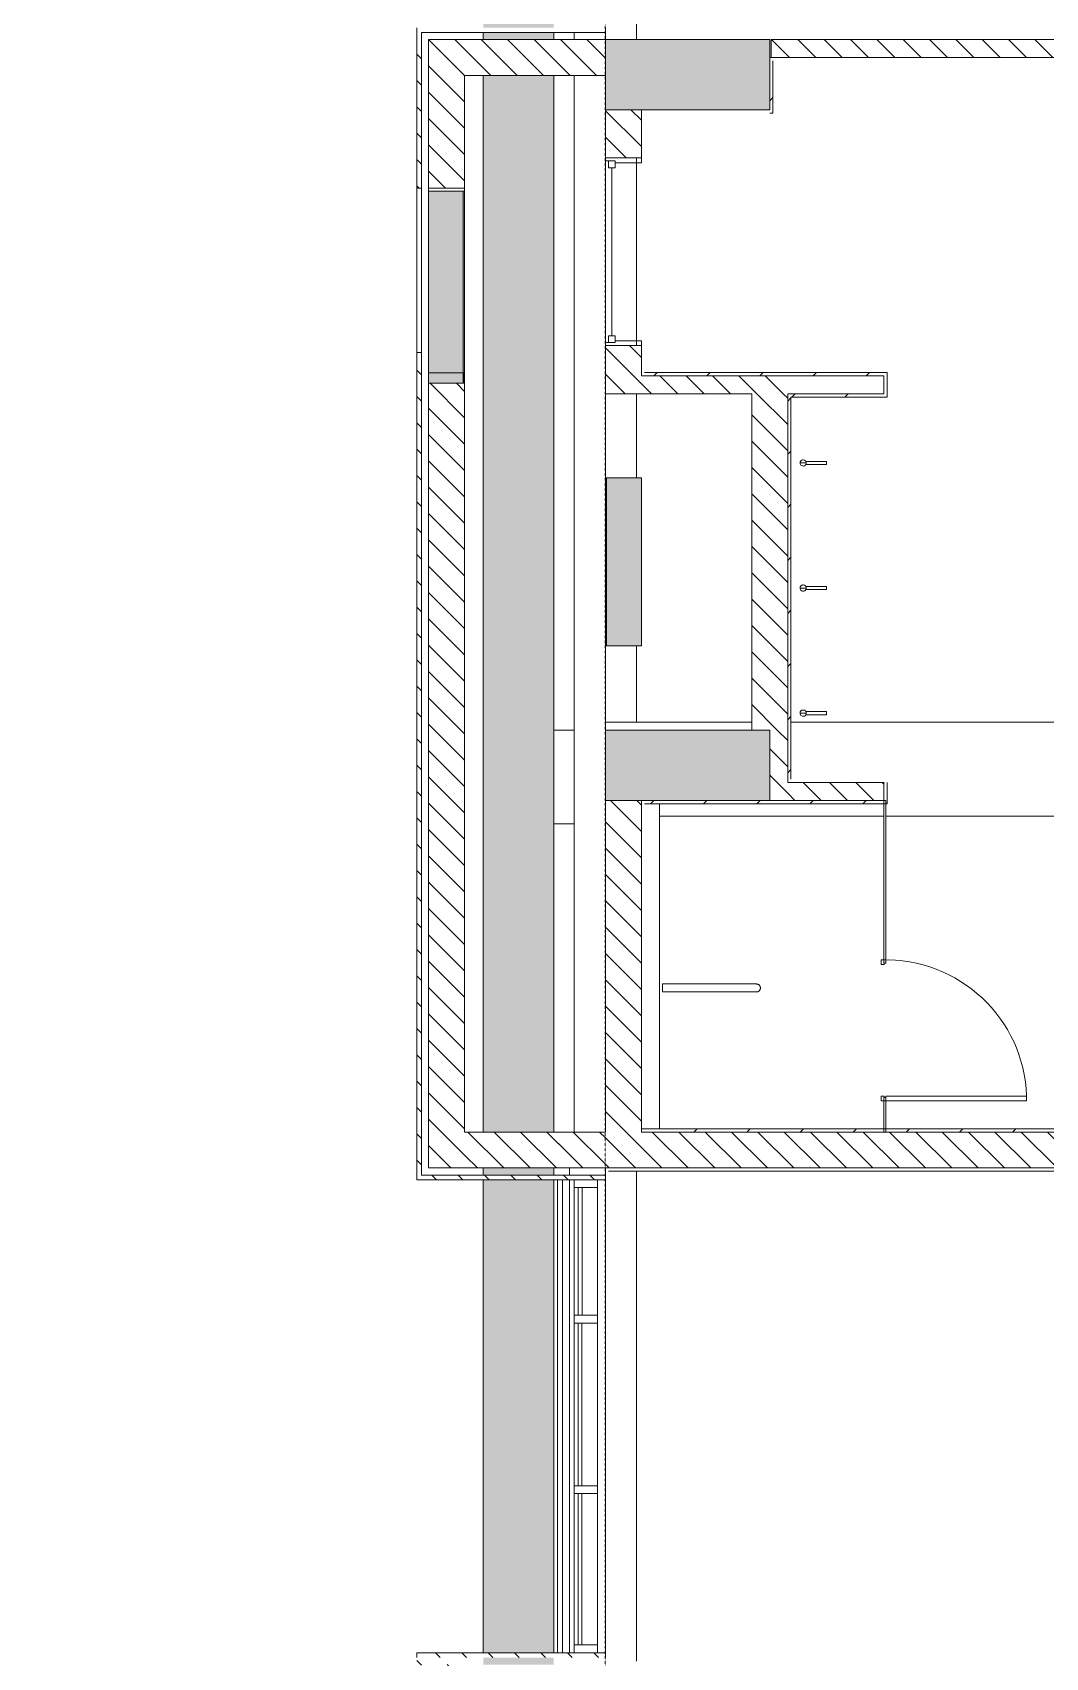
# Model space of a CAD drawing. Header units: millimetres. Extents: x -106145 to 154907, y -84585 to 152038.
# Drawn here: x 85728 to 92201, y 45865 to 56255 of the extents above; entities that cross this region are included whole.
import ezdxf

# ---------------------------------------------------------------- set-up
doc = ezdxf.new("R2010")
doc.units = ezdxf.units.MM
doc.linetypes.add('Cut Out Line _2_', pattern=[2, 1, -1])
for name, color, linetype, lineweight in [('A-DETL', 90, 'Continuous', 5), ('A-DOOR', 31, 'Continuous', 5), ('A-DOOR-FRAM', 31, 'Continuous', 9), ('A-FLOR', 192, 'Continuous', 5), ('A-FLOR-PATT', 8, 'Continuous', 5), ('A-GLAZ', 151, 'Continuous', 5), ('A-GLAZ-CURT', 52, 'Continuous', 5), ('A-GLAZ-CWMG', 51, 'Continuous', 5), ('A-WALL', 113, 'Continuous', 5), ('A-WALL-PATT', 111, 'Continuous', 5), ('P-SANR-FIXT', 6, 'Continuous', 5), ('S-COLS', 52, 'Continuous', 5)]:
    doc.layers.add(name, color=color, linetype=linetype, lineweight=lineweight)
pattern_1 = [(315, (0, 0), (84.19025, 84.19025), [])]
pattern_2 = [(315, (0, 0), (84.18955, 84.18955), [])]
pattern_3 = [(45, (0, 0), (-169.70563, 169.70563), [])]

# ---------------------------------------------------------------- blocks, each defined once
blk = doc.blocks.new('Structural Columns 4 - Structural Columns 4-3006467-Site Plan')
at = {"layer": 'S-COLS', "color": 41}
for p, q in [((89389, 51845), (89389, 51795)), ((90324, 51845), (89389, 51845)), ((94029, 51845), (90575, 51845)), ((89734, 51245), (91169, 51245)), ((91181, 51245), (94029, 51245))]:
    blk.add_line(p, q, dxfattribs=at)
blk = doc.blocks.new('System Panel - Glazed-14614237-Site Plan')
at = {"layer": 'A-GLAZ-CURT', "color": 133, "lineweight": 9}
for p, q in [((-484, 49.5), (484, 49.5)), ((-484, 24.5), (-484, 49.5)), ((484, 24.5), (-484, 24.5)), ((484, 24.5), (484, 49.5))]:
    blk.add_line(p, q, dxfattribs=at)
blk = doc.blocks.new('Rectangular Mullion - 50 x 150mm-14614232-Site Plan')
at = {"layer": 'A-GLAZ-CWMG', "color": 253}
for p, q in [((89189, 46913), (89189, 45945)), ((89339, 46913), (89339, 45945))]:
    blk.add_line(p, q, dxfattribs=at)
blk = doc.blocks.new('Rectangular Mullion - 50 x 150mm-9351071-Site Plan')
at = {"layer": 'A-GLAZ-CWMG', "color": 53, "lineweight": 18}
for p, q in [((0, 75), (-50, 75)), ((-50, 75), (-50, -75)), ((0, 75), (0, -75)), ((-50, -75), (0, -75))]:
    blk.add_line(p, q, dxfattribs=at)
blk = doc.blocks.new('System Panel - Glazed-14613859-Site Plan')
at = {"layer": 'A-GLAZ-CURT', "color": 133, "lineweight": 9}
for p, q in [((-520, 49.5), (520, 49.5)), ((-520, 24.5), (-520, 49.5)), ((520, 24.5), (-520, 24.5)), ((520, 24.5), (520, 49.5))]:
    blk.add_line(p, q, dxfattribs=at)
blk = doc.blocks.new('Rectangular Mullion - 50 x 150mm-13514015-Site Plan')
at = {"layer": 'A-GLAZ-CWMG', "color": 253}
for p, q in [((89189, 28550), (89189, 27510)), ((89339, 28550), (89339, 27510))]:
    blk.add_line(p, q, dxfattribs=at)
blk = doc.blocks.new('Rectangular Mullion - 50 x 150mm-9351075-Site Plan')
at = {"layer": 'A-GLAZ-CWMG', "color": 53, "lineweight": 18}
for p, q in [((0, 75), (-50, 75)), ((-50, 75), (-50, -75)), ((0, 75), (0, -75)), ((-50, -75), (0, -75))]:
    blk.add_line(p, q, dxfattribs=at)
blk = doc.blocks.new('Rectangular Mullion - 50 x 150mm-9351069-Site Plan')
at = {"layer": 'A-GLAZ-CWMG', "color": 53, "lineweight": 18}
for p, q in [((25, 75), (-25, 75)), ((-25, 75), (-25, -75)), ((25, 75), (25, -75)), ((-25, -75), (25, -75))]:
    blk.add_line(p, q, dxfattribs=at)
blk = doc.blocks.new('Instance-Window-Fixed - 1200X1050-12946855-Site Plan')
at = {"layer": 'A-GLAZ', "color": 121, "lineweight": 9}
for p, q in [((-638.1, 115), (-619.05, 115)), ((-619.05, 51.5), (-619.05, 115)), ((542.85, 51.5), (542.85, 115)), ((561.9, 115), (542.85, 115)), ((-619.05, 95.95), (-619.05, 51.5)), ((-619.05, 95.95), (-574.6, 95.95)), ((-619.05, 51.5), (-574.6, 51.5)), ((-619.05, 51.5), (-606.35, 51.5)), ((-606.35, -115), (-606.35, 51.5)), ((-574.6, 95.95), (-574.6, 51.5)), ((-574.6, 73.725), (498.4, 73.725)), ((498.4, 95.95), (498.4, 51.5)), ((542.85, 95.95), (498.4, 95.95)), ((542.85, 51.5), (498.4, 51.5)), ((530.15, 51.5), (542.85, 51.5)), ((530.15, 51.5), (530.15, -115)), ((542.85, 95.95), (542.85, 51.5)), ((-606.35, -115), (-638.1, -115)), ((530.15, -115), (561.9, -115))]:
    blk.add_line(p, q, dxfattribs=at)
blk = doc.blocks.new('TAPWARE_boiling-chilled_water_unit - HYTP-029-8403735-Site Plan')
at = {"layer": 'P-SANR-FIXT', "color": 41}
for p, q in [((-10, -350), (10, -350)), ((0, -480), (0, -520)), ((0, -520), (0, -480))]:
    blk.add_line(p, q, dxfattribs=at)
for start, end in [(90, 270), (180, 195.3487), (225, 240.3487), (270, 90), (0, 45)]:
    blk.add_arc((0, -500), 20, start, end, dxfattribs=at)
for points in [[(-10, -350), (-10, -362), (-10, -385), (-10, -419), (-10, -453), (-10, -473), (-10, -483)], [(10, -483), (10, -473), (10, -453), (10, -419), (10, -385), (10, -362), (10, -350)], [(-10, -483), (-9, -482), (-8, -481), (-6, -481)], [(2, -480), (4, -480), (6, -481), (9, -482), (10, -483)]]:
    blk.add_open_spline(points, degree=3, dxfattribs=at)
blk = doc.blocks.new('WC_rear_grab_bar - 600-12419928-Site Plan')
at = {"layer": 'P-SANR-FIXT', "color": 41}
for p, q in [((-38, 560), (-38, 11)), ((13, 11), (13, 560)), ((-12, 11), (-38, 11)), ((13, 11), (-12, 11))]:
    blk.add_line(p, q, dxfattribs=at)
at = {"layer": 'P-SANR-FIXT', "color": 41, "flags": 128}
for points in [[(-38, 610), (-37, 612), (-37, 613), (-37, 614), (-37, 615), (-37, 616), (-37, 617), (-37, 618), (-36, 618), (-36, 619), (-36, 620), (-35, 621), (-35, 622), (-34, 623), (-34, 624), (-33, 625), (-32, 626), (-32, 626), (-31, 627), (-31, 628), (-30, 629), (-29, 629), (-28, 630), (-28, 631), (-27, 631), (-26, 632), (-25, 632), (-24, 633), (-23, 633), (-22, 634), (-21, 634), (-20, 635), (-19, 635), (-18, 635), (-17, 635), (-16, 636), (-15, 636), (-14, 636), (-13, 636), (-12, 636), (-12, 636)], [(-12, 636), (-11, 636), (-10, 636), (-9, 636), (-8, 636), (-7, 635), (-6, 635), (-5, 635), (-4, 635), (-3, 634), (-2, 634), (-1, 633), (0, 633), (1, 633), (1, 632), (2, 631), (3, 631), (4, 630), (5, 630), (5, 629), (6, 628), (7, 627), (7, 627), (8, 626), (9, 625), (9, 624), (10, 623), (10, 622), (11, 622), (11, 621), (12, 620), (12, 619), (12, 618), (12, 617), (13, 616), (13, 615), (13, 614), (13, 613), (13, 612), (13, 611), (13, 610)], [(-38, 610), (-38, 610), (-38, 610), (-38, 610), (-38, 610), (-38, 609), (-38, 609), (-38, 609), (-38, 608), (-38, 607), (-38, 606), (-38, 606), (-38, 605), (-38, 604), (-38, 603), (-38, 602), (-38, 600), (-38, 599), (-38, 598), (-38, 597), (-38, 595), (-38, 594), (-38, 592), (-38, 590), (-38, 589), (-38, 587), (-38, 585), (-38, 584), (-38, 582), (-38, 580), (-38, 578), (-38, 576), (-38, 574), (-38, 572), (-38, 570), (-38, 568), (-38, 566), (-38, 564), (-38, 562), (-38, 560), (-38, 560)], [(-38, 560), (-38, 562), (-38, 564), (-38, 566), (-38, 568), (-38, 570), (-38, 572), (-38, 574), (-38, 576), (-38, 578), (-38, 579), (-38, 581), (-38, 583), (-38, 585), (-38, 587), (-38, 588), (-38, 590), (-38, 592), (-38, 593), (-38, 595), (-38, 596), (-38, 598), (-38, 599), (-38, 600), (-38, 601), (-38, 602), (-38, 604), (-38, 605), (-38, 605), (-38, 606), (-38, 607), (-38, 608), (-38, 608), (-38, 609), (-38, 609), (-38, 610), (-38, 610), (-38, 610), (-38, 610), (-38, 610)], [(13, 610), (13, 610), (13, 610), (13, 610), (13, 610), (13, 609), (13, 609), (13, 609), (13, 608), (13, 607), (13, 606), (13, 606), (13, 605), (13, 604), (13, 603), (13, 602), (13, 600), (13, 599), (13, 598), (13, 597), (13, 595), (13, 594), (13, 592), (13, 590), (13, 589), (13, 587), (13, 585), (13, 584), (13, 582), (13, 580), (13, 578), (13, 576), (13, 574), (13, 572), (13, 570), (13, 568), (13, 566), (13, 564), (13, 562), (13, 560), (13, 560)], [(13, 560), (13, 562), (13, 564), (13, 566), (13, 568), (13, 570), (13, 572), (13, 574), (13, 576), (13, 578), (13, 579), (13, 581), (13, 583), (13, 585), (13, 587), (13, 588), (13, 590), (13, 592), (13, 593), (13, 595), (13, 596), (13, 598), (13, 599), (13, 600), (13, 601), (13, 602), (13, 604), (13, 605), (13, 605), (13, 606), (13, 607), (13, 608), (13, 608), (13, 609), (13, 609), (13, 610), (13, 610), (13, 610), (13, 610), (13, 610)]]:
    blk.add_lwpolyline(points, dxfattribs=at)
blk = doc.blocks.new('DC_SglFl-W-Int - 0_9 toilet door-9508419-Site Plan')
at = {"layer": 'A-DOOR', "color": 121, "lineweight": 9}
for p, q in [((420, 6), (420, 906)), ((420, 906), (450, 906)), ((450, 906), (450, 6)), ((450, 6), (420, 6))]:
    blk.add_line(p, q, dxfattribs=at)
at = {"layer": 'A-DOOR', "color": 41}
blk.add_arc((450, 6), 900, 91.9092, 181.9092, dxfattribs=at)
at = {"layer": 'A-DOOR-FRAM', "color": 121}
for p, q in [((-450, -24), (-450, 6)), ((-430, 6), (-450, 6)), ((-430, -4), (-430, 6)), ((450, 6), (430, 6)), ((430, 6), (430, -4)), ((450, -24), (450, 6)), ((-450, -24), (-420, -24)), ((-420, -4), (-430, -4)), ((-420, -24), (-420, -4)), ((420, -4), (420, -24)), ((430, -4), (420, -4)), ((420, -24), (450, -24))]:
    blk.add_line(p, q, dxfattribs=at)
blk = doc.blocks.new('Casework 363 - Casework 11-12944527-Site Plan')
at = {"layer": 'A-GLAZ'}
for points in [[(88259, 54079), (88481, 54079), (88481, 55240), (88259, 55240), (88259, 54311)], [(88489, 54079), (88489, 55240), (88481, 55240), (88481, 54079)], [(88481, 54012), (88481, 54079), (88259, 54079), (88259, 54012)], [(88489, 54012), (88489, 54079), (88481, 54079), (88481, 54012)]]:
    blk.add_hatch(color=256, dxfattribs=at).paths.add_polyline_path(points, flags=0)
at = {"layer": 'A-GLAZ', "color": 253}
for p, q in [((88259, 55240), (88481, 55240)), ((88259, 55240), (88259, 54079)), ((88481, 55240), (88489, 55240)), ((88481, 54079), (88481, 55240)), ((88489, 54079), (88489, 55240)), ((88259, 54079), (88259, 54012)), ((88481, 54079), (88259, 54079)), ((88481, 54012), (88481, 54079)), ((88489, 54079), (88481, 54079)), ((88489, 54012), (88489, 54079)), ((88481, 54012), (88259, 54012)), ((88489, 54012), (88481, 54012))]:
    blk.add_line(p, q, dxfattribs=at)
blk = doc.blocks.new('System Panel - Glazed-14614332-Site Plan')
at = {"layer": 'A-GLAZ-CURT', "color": 133, "lineweight": 9}
for p, q in [((-409, 49), (409, 49)), ((-409, 24), (-409, 49)), ((409, 24), (-409, 24)), ((409, 24), (409, 49))]:
    blk.add_line(p, q, dxfattribs=at)
blk = doc.blocks.new('Rectangular Mullion - 50 x 150mm-14614330-Site Plan')
at = {"layer": 'A-GLAZ-CWMG', "color": 253}
for p, q in [((89189, 48870), (89189, 48053)), ((89339, 48870), (89339, 48053))]:
    blk.add_line(p, q, dxfattribs=at)
blk = doc.blocks.new('Casework 515 - Casework 5-15538633-Site Plan')
at = {"layer": 'A-GLAZ'}
for points in [[(89166, 102040), (89166, 103114), (89159, 103114), (89159, 102040)], [(89166, 102040), (89389, 102040), (89389, 103114), (89166, 103114), (89166, 102174)]]:
    blk.add_hatch(color=256, dxfattribs=at).paths.add_polyline_path(points, flags=0)
at = {"layer": 'A-GLAZ', "color": 41}
for p, q in [((89159, 103114), (89166, 103114)), ((89159, 102040), (89159, 103114)), ((89166, 103114), (89389, 103114)), ((89166, 102040), (89166, 103114)), ((89389, 103114), (89389, 102040)), ((89166, 102040), (89159, 102040)), ((89389, 102040), (89166, 102040))]:
    blk.add_line(p, q, dxfattribs=at)
blk = doc.blocks.new('MM-HOSPITAL BLOCK-C_2022_05_03_CENTRAL_rvt-1-Site Plan')
at = {"layer": 'A-WALL-PATT'}
h = blk.add_hatch(dxfattribs=at)
h.set_pattern_fill('FP_12', color=90, style=0, pattern_type=2)
h.set_pattern_definition(pattern_2)
h.paths.add_polyline_path([(88489, 16605), (88489, 18390), (88259, 18390), (88259, 16605)], flags=0)
h.paths.add_polyline_path([(88259, 25270), (88489, 25270), (88489, 26320), (88259, 26320)], flags=0)
h.paths.add_polyline_path([(88489, 31770), (88489, 32820), (88259, 32820), (88259, 31770)], flags=0)
h.paths.add_polyline_path([(88259, 38270), (88489, 38270), (88489, 39320), (88259, 39320)], flags=0)
h.paths.add_polyline_path([(88259, 44770), (88489, 44770), (88489, 45820), (88259, 45820), (88259, 45091)], flags=0)
h.paths.add_polyline_path([(88489, 48995), (88489, 54012), (88259, 54012), (88259, 48995)], flags=0)
h.paths.add_polyline_path([(88489, 55260), (88489, 56210), (88259, 56210), (88259, 55260)], flags=0)
h.paths.add_polyline_path([(88259, 60935), (88489, 60935), (88489, 61985), (88259, 61985)], flags=0)
h.paths.add_polyline_path([(88489, 67580), (88489, 68630), (88259, 68630), (88259, 67580)], flags=0)
h.paths.add_polyline_path([(88489, 74425), (88489, 76631), (88259, 76631), (88259, 74425)], flags=0)
h.paths.add_polyline_path([(88259, 77531), (88489, 77531), (88489, 79730), (88259, 79730), (88259, 78283)], flags=0)
h.paths.add_polyline_path([(88489, 83180), (88489, 84230), (88259, 84230), (88259, 83180)], flags=0)
h.paths.add_polyline_path([(88489, 92930), (88489, 93980), (88259, 93980), (88259, 92930)], flags=0)
h.paths.add_polyline_path([(88259, 99190), (88489, 99190), (88489, 99655), (88259, 99655), (88259, 99488)], flags=0)
h.paths.add_polyline_path([(88259, 100855), (88489, 100855), (88489, 104055), (88259, 104055), (88259, 101332)], flags=0)
h.paths.add_polyline_path([(88489, 109580), (88489, 110630), (88259, 110630), (88259, 109580)], flags=0)
h.paths.add_polyline_path([(88259, 116080), (88489, 116080), (88489, 117130), (88259, 117130)], flags=0)
h.paths.add_polyline_path([(88259, 122580), (88489, 122580), (88489, 123630), (88259, 123630)], flags=0)
h.paths.add_polyline_path([(88259, 129080), (88489, 129080), (88489, 130865), (88259, 130865), (88259, 129914)], flags=0)
h = blk.add_hatch(dxfattribs=at)
h.set_pattern_fill('FP_12', color=41, style=0, pattern_type=2)
h.set_pattern_definition(pattern_2)
h.paths.add_polyline_path([(88214, 48950), (88214, 54210), (88184, 54210), (88184, 48950)], flags=0)
h.paths.add_polyline_path([(88214, 55260), (88214, 56255), (88184, 56255), (88184, 55260)], flags=0)
h = blk.add_hatch(dxfattribs=at)
h.set_pattern_fill('FP_12', color=90, style=0, pattern_type=2)
h.set_pattern_definition(pattern_2)
h.paths.add_polyline_path([(88489, 55980), (89089, 55980), (89089, 56210), (88489, 56210), (88489, 56155)], flags=0)
h = blk.add_hatch(dxfattribs=at)
h.set_pattern_fill('FP_10', color=90, style=0, pattern_type=2)
h.set_pattern_definition(pattern_1)
h.paths.add_polyline_path([(89389, 55980), (89389, 55980), (89389, 56210), (89089, 56210), (89089, 55980)], flags=0)
h = blk.add_hatch(dxfattribs=at)
h.set_pattern_fill('FP_10', color=90, style=0, pattern_type=2)
h.set_pattern_definition(pattern_1)
h.paths.add_polyline_path([(101034, 56095), (102799, 56095), (102799, 56210), (90449, 56210), (90449, 56095), (100919, 56095)], flags=0)
h = blk.add_hatch(dxfattribs=at)
h.set_pattern_fill('FP_15', color=90, style=0, pattern_type=2)
h.set_pattern_definition(pattern_3)
h.paths.add_polyline_path([(90460, 55739), (90460, 56095), (90439, 56095), (90439, 55739)], flags=0)
h = blk.add_hatch(dxfattribs=at)
h.set_pattern_fill('FP_10', color=90, style=0, pattern_type=2)
h.set_pattern_definition(pattern_1)
h.paths.add_polyline_path([(89389, 53945), (89619, 53945), (89619, 54253), (89389, 54253)], flags=0)
h.paths.add_polyline_path([(89619, 55453), (89619, 55760), (89389, 55760), (89389, 55453)], flags=0)
h = blk.add_hatch(dxfattribs=at)
h.set_pattern_fill('FP_15', color=90, style=0, pattern_type=2)
h.set_pattern_definition(pattern_3)
h.paths.add_polyline_path([(91190, 54060), (91190, 54081), (89619, 54081), (89619, 54060), (91174, 54060)], flags=0)
h = blk.add_hatch(dxfattribs=at)
h.set_pattern_fill('FP_10', color=90, style=0, pattern_type=2)
h.set_pattern_definition(pattern_1)
h.paths.add_polyline_path([(90554, 53945), (90554, 54060), (89619, 54060), (89619, 53945), (90324, 53945)], flags=0)
h = blk.add_hatch(dxfattribs=at)
h.set_pattern_fill('FP_10', color=90, style=0, pattern_type=2)
h.set_pattern_definition(pattern_1)
h.paths.add_polyline_path([(90554, 51795), (90554, 53945), (90324, 53945), (90324, 51795), (90439, 51795)], flags=0)
h = blk.add_hatch(dxfattribs=at)
h.set_pattern_fill('FP_15', color=90, style=0, pattern_type=2)
h.set_pattern_definition(pattern_3)
h.paths.add_polyline_path([(90575, 51460), (90575, 53945), (90554, 53945), (90554, 51460)], flags=0)
h = blk.add_hatch(dxfattribs=at)
h.set_pattern_fill('FP_15', color=90, style=0, pattern_type=2)
h.set_pattern_definition(pattern_3)
h.paths.add_polyline_path([(91174, 53924), (91190, 53924), (91190, 53945), (90575, 53945), (90575, 53924)], flags=0)
h = blk.add_hatch(dxfattribs=at)
h.set_pattern_fill('FP_10', color=90, style=0, pattern_type=2)
h.set_pattern_definition(pattern_1)
h.paths.add_polyline_path([(90439, 51345), (90554, 51345), (90554, 51795), (90439, 51795), (90439, 51545)], flags=0)
h = blk.add_hatch(dxfattribs=at)
h.set_pattern_fill('FP_10', color=90, style=0, pattern_type=2)
h.set_pattern_definition(pattern_1)
h.paths.add_polyline_path([(91169, 51345), (91169, 51460), (90554, 51460), (90554, 51345)], flags=0)
h = blk.add_hatch(dxfattribs=at)
h.set_pattern_fill('FP_15', color=90, style=0, pattern_type=2)
h.set_pattern_definition(pattern_3)
h.paths.add_polyline_path([(91169, 51345), (91190, 51345), (91190, 51460), (91169, 51460)], flags=0)
h = blk.add_hatch(dxfattribs=at)
h.set_pattern_fill('FP_10', color=90, style=0, pattern_type=2)
h.set_pattern_definition(pattern_1)
h.paths.add_polyline_path([(89619, 48995), (89619, 51345), (89389, 51345), (89389, 48995)], flags=0)
h = blk.add_hatch(dxfattribs=at)
h.set_pattern_fill('FP_15', color=90, style=0, pattern_type=2)
h.set_pattern_definition(pattern_3)
h.paths.add_polyline_path([(89640, 51324), (91190, 51324), (91190, 51345), (89619, 51345), (89619, 51324)], flags=0)
h = blk.add_hatch(dxfattribs=at)
h.set_pattern_fill('FP_12', color=90, style=0, pattern_type=2)
h.set_pattern_definition(pattern_2)
h.paths.add_polyline_path([(88489, 48995), (89089, 48995), (89089, 49225), (88489, 49225)], flags=0)
h = blk.add_hatch(dxfattribs=at)
h.set_pattern_fill('FP_10', color=90, style=0, pattern_type=2)
h.set_pattern_definition(pattern_1)
h.paths.add_polyline_path([(89089, 48995), (89389, 48995), (89389, 49225), (89089, 49225)], flags=0)
h = blk.add_hatch(dxfattribs=at)
h.set_pattern_fill('FP_10', color=90, style=0, pattern_type=2)
h.set_pattern_definition(pattern_1)
h.paths.add_polyline_path([(93275, 48995), (96819, 48995), (96819, 49225), (89619, 49225), (89619, 48995), (91174, 48995)], flags=0)
h = blk.add_hatch(dxfattribs=at)
h.set_pattern_fill('FP_15', color=90, style=0, pattern_type=2)
h.set_pattern_definition(pattern_3)
h.paths.add_polyline_path([(93275, 49225), (95758, 49225), (95758, 49246), (89640, 49246), (89640, 49225), (91174, 49225)], flags=0)
h = blk.add_hatch(dxfattribs=at)
h.set_pattern_fill('FP_12', color=41, style=0, pattern_type=2)
h.set_pattern_definition(pattern_2)
h.paths.add_polyline_path([(89074, 48920), (89089, 48920), (89089, 48950), (88184, 48950), (88184, 48920)], flags=0)
h = blk.add_hatch(dxfattribs=at)
h.set_pattern_fill('FP_10', color=41, style=0, pattern_type=2)
h.set_pattern_definition(pattern_1)
h.paths.add_polyline_path([(89389, 48920), (89389, 48920), (89389, 48950), (89089, 48950), (89089, 48920)], flags=0)
h = blk.add_hatch(dxfattribs=at)
h.set_pattern_fill('FP_12', color=41, style=0, pattern_type=2)
h.set_pattern_definition(pattern_2)
h.paths.add_polyline_path([(88184, 45865), (89089, 45865), (89089, 45895), (88184, 45895)], flags=0)
h = blk.add_hatch(dxfattribs=at)
h.set_pattern_fill('FP_12', color=41, style=0, pattern_type=2)
h.set_pattern_definition(pattern_2)
h.paths.add_polyline_path([(88184, 44725), (88214, 44725), (88214, 45865), (88184, 45865), (88184, 45091)], flags=0)
h = blk.add_hatch(dxfattribs=at)
h.set_pattern_fill('FP_10', color=41, style=0, pattern_type=2)
h.set_pattern_definition(pattern_1)
h.paths.add_polyline_path([(89389, 45865), (89389, 45865), (89389, 45895), (89089, 45895), (89089, 45865)], flags=0)
at = {"layer": 'S-COLS'}
for points in [[(90439, 55760), (90439, 56210), (89389, 56210), (89389, 55760)], [(90439, 51345), (90439, 51795), (89389, 51795), (89389, 51345), (90124, 51345)]]:
    blk.add_hatch(color=256, dxfattribs=at).paths.add_polyline_path(points, flags=0)
at = {"layer": 'A-WALL', "color": 53, "lineweight": 18}
for p, q in [((88184, 56285), (88184, 56255)), ((88184, 56255), (88184, 55260)), ((88214, 55260), (88214, 56255)), ((88214, 56255), (89089, 56255)), ((88489, 56210), (88259, 56210)), ((88259, 56210), (88259, 55260)), ((88489, 56210), (89089, 56210)), ((89389, 56255), (89089, 56255)), ((89389, 56210), (89089, 56210)), ((88489, 55260), (88489, 55980)), ((88489, 55980), (89089, 55980)), ((89389, 55980), (89089, 55980)), ((88184, 55260), (88214, 55260)), ((88259, 55260), (88489, 55260)), ((88214, 54210), (88184, 54210)), ((88184, 54210), (88184, 48950)), ((88214, 48950), (88214, 54210)), ((88259, 54012), (88259, 48995)), ((88489, 49225), (88489, 54012)), ((88489, 49225), (89089, 49225)), ((89389, 49225), (89089, 49225)), ((88184, 48950), (88184, 48920)), ((88214, 48950), (89089, 48950)), ((88259, 48995), (88489, 48995)), ((88489, 48995), (89089, 48995)), ((89389, 48995), (89089, 48995)), ((89389, 48950), (89089, 48950)), ((88184, 48920), (89089, 48920)), ((89389, 48920), (89089, 48920)), ((88184, 45895), (89089, 45895)), ((88184, 45895), (88184, 45865)), ((89389, 45895), (89089, 45895))]:
    blk.add_line(p, q, dxfattribs=at)
at = {"layer": 'A-WALL', "color": 61, "lineweight": 18}
for p, q in [((89389, 56285), (89389, 56255)), ((96714, 56210), (90449, 56210)), ((90449, 56095), (90449, 56210)), ((90439, 56095), (90439, 55760)), ((90460, 56095), (90439, 56095)), ((90449, 56095), (94029, 56095)), ((90460, 55739), (90460, 56074)), ((89389, 55760), (89389, 55453)), ((89389, 55760), (89619, 55760)), ((90460, 55739), (90439, 55739)), ((89389, 55453), (89619, 55453)), ((89389, 54253), (89389, 53945)), ((89389, 54253), (89619, 54253)), ((89619, 54060), (89619, 54081)), ((89619, 54081), (89619, 54060)), ((90554, 54060), (89619, 54060)), ((89619, 54060), (91169, 54060)), ((91190, 54081), (89640, 54081)), ((91169, 54060), (91169, 53945)), ((91190, 54081), (91190, 54060)), ((91190, 53945), (91190, 54060)), ((89389, 53945), (89619, 53945)), ((89619, 53945), (90324, 53945)), ((90324, 53945), (90324, 51795)), ((90554, 51795), (90554, 53945)), ((90554, 53945), (90554, 51460)), ((90575, 53945), (90554, 53945)), ((91169, 53945), (90575, 53945)), ((91190, 53924), (91190, 53945)), ((90575, 51481), (90575, 53924)), ((90575, 53924), (91190, 53924)), ((90439, 51795), (90324, 51795)), ((90439, 51795), (90439, 51345)), ((90554, 51460), (90554, 51795)), ((90575, 51460), (90554, 51460)), ((91169, 51460), (90554, 51460)), ((91190, 51345), (91190, 51460)), ((89389, 51345), (89389, 49225)), ((89389, 51345), (89619, 51345)), ((90439, 51345), (89619, 51345)), ((91190, 51324), (91190, 51345)), ((89640, 51324), (91190, 51324)), ((89640, 49246), (95758, 49246)), ((89389, 48995), (89619, 48995)), ((89389, 48950), (89389, 48920)), ((96819, 48995), (89619, 48995)), ((89389, 45895), (89389, 45865))]:
    blk.add_line(p, q, dxfattribs=at)
at = {"layer": 'A-WALL', "color": 41}
for p, q in [((89389, 55980), (89389, 56210)), ((89619, 55453), (89619, 55760)), ((89619, 54081), (89619, 54253)), ((91169, 51345), (91169, 51460)), ((89619, 51324), (89619, 51345)), ((90439, 51345), (90554, 51345)), ((91169, 51345), (90554, 51345)), ((90554, 51345), (91169, 51345)), ((91169, 51345), (91169, 50305)), ((91181, 51345), (91169, 51345)), ((91181, 50305), (91181, 51345)), ((89619, 49225), (89619, 51324)), ((89734, 51324), (89734, 49246)), ((91181, 50305), (91169, 50305)), ((91169, 49445), (91169, 49225)), ((91181, 49445), (91169, 49445)), ((91181, 49225), (91181, 49445)), ((89619, 49246), (89640, 49246)), ((89619, 49225), (89640, 49225)), ((89640, 49225), (95758, 49225)), ((89640, 49225), (95758, 49225)), ((91181, 49225), (91169, 49225)), ((89389, 48995), (89389, 48950)), ((89389, 48995), (89389, 48974)), ((96840, 48974), (89410, 48974)), ((89389, 48920), (89389, 45895))]:
    blk.add_line(p, q, dxfattribs=at)
at = {"layer": 'A-WALL', "color": 253}
for p, q in [((88184, 54210), (88184, 55260)), ((88214, 55260), (88214, 54210)), ((88259, 55240), (88259, 55260)), ((88489, 55260), (88489, 55240)), ((89159, 48950), (89159, 48995)), ((89084, 45895), (89084, 48920)), ((89114, 48920), (89114, 45895)), ((89159, 45895), (89159, 48920))]:
    blk.add_line(p, q, dxfattribs=at)
at = {"layer": 'S-COLS', "color": 41}
for p, q in [((89389, 55980), (89389, 56210)), ((89389, 56210), (90439, 56210)), ((90439, 55760), (90439, 56210)), ((89389, 55760), (89389, 55980)), ((90439, 55760), (89389, 55760)), ((89389, 51345), (89389, 51795)), ((89389, 51795), (90439, 51795)), ((90439, 51345), (90439, 51795)), ((90439, 51345), (89389, 51345))]:
    blk.add_line(p, q, dxfattribs=at)
at = {"color": 253, "lineweight": 5}
for name, p, rotation in [('Instance-Window-Fixed - 1200X1050-12946855-Site Plan', (89504, 54891), 90), ('TAPWARE_boiling-chilled_water_unit - HYTP-029-8403735-Site Plan', (91153, 53503), 270.0000000000001), ('TAPWARE_boiling-chilled_water_unit - HYTP-029-8403735-Site Plan', (91153, 52703), 270.0000000000001), ('TAPWARE_boiling-chilled_water_unit - HYTP-029-8403735-Site Plan', (91153, 51903), 270.0000000000001), ('DC_SglFl-W-Int - 0_9 toilet door-9508419-Site Plan', (91175, 49875), 269.9999999999995), ('WC_rear_grab_bar - 600-12419928-Site Plan', (89744, 50134), 269.9999999999994), ('System Panel - Glazed-14614332-Site Plan', (89264, 48462), 89.99999999999964), ('System Panel - Glazed-14613859-Site Plan', (89264, 47483), 89.99999999999964), ('System Panel - Glazed-14614237-Site Plan', (89264, 46429), 89.99999999999964), ('Rectangular Mullion - 50 x 150mm-9351075-Site Plan', (89264, 45895), 269.9999999999996)]:
    blk.add_blockref(name, p, dxfattribs=dict(at, rotation=rotation))
for name, p in [('Casework 363 - Casework 11-12944527-Site Plan', (0, 0)), ('Casework 515 - Casework 5-15538633-Site Plan', (230, -49707)), ('Structural Columns 4 - Structural Columns 4-3006467-Site Plan', (0, 0)), ('Rectangular Mullion - 50 x 150mm-14614330-Site Plan', (0, 0)), ('Rectangular Mullion - 50 x 150mm-13514015-Site Plan', (0, 19453)), ('Rectangular Mullion - 50 x 150mm-14614232-Site Plan', (0, 0))]:
    blk.add_blockref(name, p, dxfattribs=at)
at = {"color": 253, "lineweight": 5, "extrusion": (0, 0, -1), "rotation": 90.00000000000037}
for name, p in [('Rectangular Mullion - 50 x 150mm-9351071-Site Plan', (-89264, 48920)), ('Rectangular Mullion - 50 x 150mm-9351069-Site Plan', (-89264, 48028)), ('Rectangular Mullion - 50 x 150mm-9351069-Site Plan', (-89264, 46938))]:
    blk.add_blockref(name, p, dxfattribs=at)
blk = doc.blocks.new('MMU_ AMBALA_PODIUM_2022_11_02_CENTRAL_rvt-1-Site Plan')
at = {"layer": 'A-FLOR-PATT', "true_color": 0xc7c8ca}
h = blk.add_hatch(color=9, dxfattribs=at)
h.paths.add_polyline_path([(88259, 17665), (88259, 18115), (88214, 18115), (88214, 17665)], flags=0)
h.paths.add_polyline_path([(88489, 17665), (88959, 17665), (88959, 18160), (88609, 18160), (88609, 18115), (88489, 18115), (88489, 18108)], flags=0)
h.paths.add_polyline_path([(88184, 17665), (88184, 18115), (85569, 18115), (85569, 17665), (88024, 17665)], flags=0)
h.paths.add_polyline_path([(83823, 17665), (85339, 17665), (85339, 18115), (79988, 18115), (79988, 30128), (79995, 30381), (80013, 30634), (80045, 30886), (80088, 31135), (80144, 31383), (80211, 31627), (80291, 31867), (80382, 32104), (80485, 32335), (80600, 32561), (80725, 32782), (80861, 32996), (81007, 33203), (81163, 33402), (81329, 33594), (81763, 34043), (82013, 34318), (82254, 34600), (82486, 34890), (82708, 35188), (82920, 35493), (83164, 35871), (83315, 36122), (83497, 36445), (83668, 36775), (83828, 37110), (83978, 37450), (84116, 37794), (84244, 38143), (84359, 38496), (84464, 38852), (84556, 39212), (84637, 39574), (84706, 39939), (84764, 40306), (84764, 58958), (84722, 59335), (84668, 59711), (84601, 60084), (84523, 60455), (84431, 60823), (84328, 61188), (84213, 61550), (84086, 61907), (83947, 62260), (83796, 62609), (83634, 62951), (83461, 63289), (83276, 63620), (83081, 63945), (82875, 64264), (82659, 64576), (82432, 64880), (82343, 64992), (81969, 64740), (81980, 64727), (82207, 64431), (82423, 64128), (82629, 63818), (82825, 63501), (83009, 63178), (83182, 62848), (83345, 62513), (83495, 62173), (83635, 61828), (83762, 61478), (83877, 61124), (83981, 60766), (84072, 60405), (84151, 60041), (84218, 59675), (84272, 59307), (84314, 58937), (84314, 40338), (84255, 39968), (84173, 39559), (84099, 39237), (84003, 38876), (83894, 38518), (83774, 38164), (83641, 37814), (83497, 37470), (83341, 37130), (83173, 36796), (82995, 36467), (82773, 36094), (82604, 35830), (82393, 35521), (82171, 35220), (81940, 34926), (81698, 34641), (81447, 34364), (81007, 33908), (80836, 33713), (80672, 33506), (80523, 33300), (80381, 33083), (80250, 32859), (80128, 32630), (80018, 32395), (79919, 32156), (79830, 31912), (79753, 31664), (79688, 31413), (79634, 31160), (79592, 30904), (79562, 30646), (79543, 30339), (79538, 30128), (79538, 17665), (82773, 17665)], flags=0)
h.paths.add_polyline_path([(57619, 17815), (58289, 17815), (58289, 18035), (57579, 18035), (57579, 17935), (57619, 17935), (57619, 17855)], flags=0)
h.paths.add_polyline_path([(62819, 17815), (67026, 17815), (67026, 31354), (66972, 31596), (66906, 31836), (66830, 32073), (66743, 32306), (66646, 32535), (66539, 32760), (66422, 32980), (66296, 33194), (66160, 33402), (65969, 33662), (65861, 33800), (65661, 34027), (65271, 34439), (65024, 34717), (64786, 35003), (64558, 35297), (64340, 35598), (64133, 35907), (63936, 36223), (63749, 36545), (63574, 36873), (63410, 37207), (63257, 37546), (63116, 37890), (62987, 38239), (62869, 38592), (62764, 38949), (62671, 39309), (62589, 39672), (62521, 40038), (62455, 40481), (62420, 40775), (62389, 41146), (62370, 41517), (62364, 41889), (62364, 51516), (61914, 51212), (61914, 41889), (61920, 41518), (61938, 41147), (61968, 40778), (62010, 40409), (62064, 40042), (62130, 39676), (62207, 39314), (62297, 38953), (62398, 38596), (62510, 38243), (62634, 37893), (62769, 37547), (62915, 37206), (63073, 36870), (63241, 36539), (63419, 36214), (63623, 35871), (63808, 35581), (64017, 35275), (64237, 34976), (64465, 34683), (64704, 34399), (64951, 34122), (65374, 33676), (65533, 33490), (65682, 33297), (65823, 33097), (65969, 32863), (66074, 32679), (66185, 32461), (66306, 32183), (66374, 32011), (66453, 31780), (66520, 31545), (66576, 31307), (66576, 18265), (58824, 18265), (58821, 18102), (58815, 18103), (58817, 18265), (58594, 18265), (58594, 17815), (61109, 17815), (61109, 18150), (61339, 18150), (61342, 17815), (61769, 17815)], flags=0)
h.paths.add_polyline_path([(58519, 17815), (58564, 17815), (58564, 18265), (58029, 18265), (58028, 18310), (57694, 18310), (57694, 18265), (58519, 18265), (58519, 18035)], flags=0)
h.paths.add_polyline_path([(58819, 17990), (58813, 17990), (58815, 18029), (58820, 18029)], flags=0)
h.paths.add_polyline_path([(58820, 18030), (58814, 18030), (58815, 18069), (58821, 18069)], flags=0)
h.paths.add_polyline_path([(57664, 18265), (57664, 18310), (57579, 18310), (57579, 18265)], flags=0)
h.paths.add_polyline_path([(58029, 18340), (58029, 25315), (57694, 25315), (57694, 18340), (58028, 18340)], flags=0)
h.paths.add_polyline_path([(57664, 18340), (57664, 25315), (57579, 25315), (57579, 18340)], flags=0)
h.paths.add_polyline_path([(88609, 18390), (89059, 18390), (89059, 18435), (88609, 18435)], flags=0)
h.paths.add_polyline_path([(88609, 18465), (89059, 18465), (89059, 25195), (88609, 25195), (88609, 19276)], flags=0)
h.paths.add_polyline_path([(89011, 25225), (89059, 25225), (89059, 25270), (88609, 25270), (88609, 25225)], flags=0)
h.paths.add_polyline_path([(57694, 25345), (58029, 25345), (58029, 25390), (57694, 25390)], flags=0)
h.paths.add_polyline_path([(57664, 25345), (57664, 25390), (57579, 25390), (57579, 25345), (57644, 25345)], flags=0)
h.paths.add_polyline_path([(89010, 25500), (89059, 25500), (89059, 26090), (88609, 26090), (88609, 25500)], flags=0)
h.paths.add_polyline_path([(58029, 25620), (58029, 26215), (57579, 26215), (57579, 25620), (57926, 25620)], flags=0)
h.paths.add_polyline_path([(89059, 26320), (89059, 26365), (88609, 26365), (88609, 26320), (89004, 26320)], flags=0)
h.paths.add_polyline_path([(89059, 26395), (89059, 31695), (88609, 31695), (88609, 26395), (89004, 26395)], flags=0)
h.paths.add_polyline_path([(58029, 26450), (58029, 26495), (57644, 26495), (57644, 26450), (57914, 26450)], flags=0)
h.paths.add_polyline_path([(57644, 26525), (58029, 26525), (58029, 33130), (57644, 33130), (57644, 26652)], flags=0)
h.paths.add_polyline_path([(89059, 31725), (89059, 31770), (88609, 31770), (88609, 31725), (88970, 31725)], flags=0)
h.paths.add_polyline_path([(88609, 32000), (89059, 32000), (89059, 32590), (88609, 32590)], flags=0)
h.paths.add_polyline_path([(89059, 32820), (89059, 32865), (88609, 32865), (88609, 32820), (88964, 32820)], flags=0)
h.paths.add_polyline_path([(88609, 32895), (89059, 32895), (89059, 38195), (88609, 38195), (88609, 34027)], flags=0)
h.paths.add_polyline_path([(58029, 33160), (58029, 33205), (57644, 33205), (57644, 33160), (57820, 33160)], flags=0)
h.paths.add_polyline_path([(57816, 33435), (58029, 33435), (58029, 34035), (57579, 34035), (57579, 33435), (57644, 33435)], flags=0)
h.paths.add_polyline_path([(57804, 34265), (58029, 34265), (58029, 41130), (57619, 41130), (57619, 34265)], flags=0)
h.paths.add_polyline_path([(88609, 38225), (89059, 38225), (89059, 38270), (88609, 38270)], flags=0)
h.paths.add_polyline_path([(88609, 38500), (89059, 38500), (89059, 39090), (88609, 39090)], flags=0)
h.paths.add_polyline_path([(88923, 39320), (89059, 39320), (89059, 39365), (88609, 39365), (88609, 39320)], flags=0)
h.paths.add_polyline_path([(88922, 39395), (89059, 39395), (89059, 44695), (88609, 44695), (88609, 39395)], flags=0)
h.paths.add_polyline_path([(58029, 41160), (58029, 41205), (57619, 41205), (57619, 41160), (57708, 41160)], flags=0)
h.paths.add_polyline_path([(57579, 41435), (58029, 41435), (58029, 42035), (57579, 42035)], flags=0)
h.paths.add_polyline_path([(57692, 42265), (58029, 42265), (58029, 42310), (57644, 42310), (57644, 42265)], flags=0)
h.paths.add_polyline_path([(58029, 42340), (58029, 48592), (57644, 48332), (57644, 42340), (57691, 42340)], flags=0)
h.paths.add_polyline_path([(88609, 44725), (89059, 44725), (89059, 44770), (88609, 44770)], flags=0)
h.paths.add_polyline_path([(88609, 45000), (89059, 45000), (89059, 45590), (88609, 45590), (88609, 45091)], flags=0)
h.paths.add_polyline_path([(88609, 45820), (89059, 45820), (89059, 45865), (88609, 45865)], flags=0)
h.paths.add_polyline_path([(88881, 45895), (89059, 45895), (89059, 48920), (88609, 48920), (88609, 45895)], flags=0)
h.paths.add_polyline_path([(89059, 48950), (89059, 48995), (88609, 48995), (88609, 48950), (88862, 48950)], flags=0)
h.paths.add_polyline_path([(88609, 49225), (89059, 49225), (89059, 55980), (88609, 55980), (88609, 52467)], flags=0)
h.paths.add_polyline_path([(57389, 52503), (57491, 52572), (57491, 52602), (57429, 52602), (57429, 52652), (57491, 52652), (57491, 53768), (57429, 53768), (57429, 53818), (57491, 53818), (57491, 54935), (57429, 54935), (57429, 54985), (57491, 54985), (57491, 56025), (57429, 56025), (57429, 56075), (57491, 56075), (57491, 57150), (57516, 57150), (57516, 56075), (57579, 56075), (57579, 56025), (57516, 56025), (57516, 54985), (57579, 54985), (57579, 54935), (57516, 54935), (57516, 53818), (57579, 53818), (57579, 53768), (57516, 53768), (57516, 52652), (57579, 52652), (57579, 52631), (57634, 52668), (57634, 55925), (57664, 55925), (57664, 52688), (58029, 52934), (58029, 57275), (57389, 57275), (57389, 53070)], flags=0)
h.paths.add_polyline_path([(57516, 52589), (57535, 52602), (57516, 52602)], flags=0)
h.paths.add_polyline_path([(61914, 55554), (62364, 55857), (62366, 57999), (62370, 58262), (62389, 58633), (62420, 59004), (62464, 59374), (62540, 59843), (62590, 60108), (62671, 60471), (62765, 60832), (62870, 61189), (62988, 61542), (63117, 61891), (63259, 62235), (63428, 62609), (63576, 62909), (63751, 63237), (63938, 63559), (64135, 63875), (64343, 64184), (64561, 64486), (64789, 64780), (65027, 65066), (65304, 65375), (65532, 65613), (65798, 65874), (66072, 66125), (66355, 66368), (66646, 66600), (67020, 66874), (67251, 67034), (67564, 67236), (67883, 67427), (68209, 67607), (68541, 67776), (68878, 67933), (69221, 68079), (69568, 68214), (69920, 68336), (70275, 68447), (70634, 68545), (70996, 68631), (71361, 68705), (71728, 68767), (72097, 68816), (72468, 68853), (72839, 68877), (73211, 68888), (73584, 68887), (73956, 68873), (74371, 68842), (74697, 68808), (75066, 68757), (75433, 68693), (75797, 68617), (76159, 68528), (76517, 68427), (76872, 68315), (77223, 68190), (77569, 68054), (77911, 67905), (78247, 67746), (78578, 67575), (78903, 67393), (79204, 67210), (79610, 67484), (79345, 67653), (79018, 67846), (78685, 68028), (78346, 68198), (78002, 68358), (77653, 68506), (77299, 68642), (76941, 68766), (76578, 68879), (76213, 68979), (75844, 69067), (75472, 69144), (75098, 69207), (74722, 69258), (74345, 69297), (73966, 69323), (73587, 69337), (73208, 69338), (72829, 69327), (72450, 69303), (72073, 69266), (71696, 69217), (71322, 69156), (70867, 69063), (70581, 68996), (70170, 68884), (69851, 68787), (69492, 68665), (69120, 68523), (68787, 68385), (68442, 68227), (68070, 68041), (67768, 67879), (67440, 67688), (67119, 67486), (66728, 67219), (66497, 67052), (66198, 66819), (65906, 66577), (65622, 66325), (65347, 66064), (65080, 65794), (64823, 65515), (64575, 65228), (64337, 64933), (64108, 64630), (63869, 64288), (63682, 64003), (63485, 63679), (63299, 63348), (63124, 63012), (62933, 62609), (62807, 62323), (62666, 61970), (62536, 61614), (62419, 61253), (62314, 60889), (62220, 60521), (62139, 60150), (62070, 59777), (62014, 59402), (61962, 58921), (61939, 58647), (61920, 58269), (61914, 57889), (61914, 56155)], flags=0)
h.paths.add_polyline_path([(88817, 56210), (89059, 56210), (89059, 56255), (88609, 56255), (88609, 56210)], flags=0)
h.paths.add_polyline_path([(88816, 56285), (89059, 56285), (89059, 60860), (88609, 60860), (88609, 56285)], flags=0)
h.paths.add_polyline_path([(57389, 57505), (58029, 57505), (58029, 58105), (57389, 58105), (57389, 57505)], flags=0)
h.paths.add_polyline_path([(57669, 58335), (58029, 58335), (58029, 58380), (57669, 58380), (57672, 58410), (58029, 58410), (58029, 65130), (57669, 65130), (57669, 65160), (58029, 65160), (58029, 65205), (57619, 65205), (57619, 58335)], flags=0)
h.paths.add_polyline_path([(88787, 60890), (89059, 60890), (89059, 60935), (88609, 60935), (88609, 60890)], flags=0)
h.paths.add_polyline_path([(88785, 61165), (89059, 61165), (89059, 61755), (88609, 61755), (88609, 61165)], flags=0)
h.paths.add_polyline_path([(89059, 61985), (89059, 62030), (88609, 62030), (88609, 61985), (88780, 61985)], flags=0)
h.paths.add_polyline_path([(88780, 62060), (89059, 62060), (89059, 67505), (88609, 67505), (88609, 62060)], flags=0)
h.paths.add_polyline_path([(57389, 65435), (58029, 65435), (58029, 66035), (57389, 66035), (57389, 65435)], flags=0)
h.paths.add_polyline_path([(57389, 66265), (57389, 66265), (57389, 67219)], flags=0)
h.paths.add_polyline_path([(57763, 66265), (58029, 66265), (58029, 66310), (57694, 66310), (57694, 66265)], flags=0)
h.paths.add_polyline_path([(57619, 66265), (57664, 66265), (57664, 73130), (57619, 73130), (57619, 70907)], flags=0)
h.paths.add_polyline_path([(58029, 66340), (58029, 73130), (57694, 73130), (57694, 66340), (57764, 66340)], flags=0)
h.paths.add_polyline_path([(89059, 67535), (89059, 67580), (88609, 67580), (88609, 67535), (88745, 67535)], flags=0)
h.paths.add_polyline_path([(88609, 67810), (89059, 67810), (89059, 68400), (88609, 68400)], flags=0)
h.paths.add_polyline_path([(88739, 68630), (89059, 68630), (89059, 68675), (88609, 68675), (88609, 68630)], flags=0)
h.paths.add_polyline_path([(88609, 68705), (89059, 68705), (89059, 69522), (88609, 69218)], flags=0)
h.paths.add_polyline_path([(58029, 73160), (58029, 73205), (57694, 73205), (57694, 73160), (57842, 73160)], flags=0)
h.paths.add_polyline_path([(57619, 73160), (57664, 73160), (57664, 73205), (57619, 73205)], flags=0)
h.paths.add_polyline_path([(57846, 73435), (58029, 73435), (58029, 74035), (57389, 74035), (57389, 73435), (57768, 73435)], flags=0)
h.paths.add_polyline_path([(88609, 73551), (89059, 73855), (89059, 74350), (88609, 74350), (88609, 74077)], flags=0)
h.paths.add_polyline_path([(57782, 74265), (58029, 74265), (58029, 74310), (57669, 74310), (57669, 74340), (58029, 74340), (58029, 81130), (57669, 81130), (57669, 81160), (58029, 81160), (58029, 81205), (57619, 81205), (57619, 74265), (57669, 74265)], flags=0)
h.paths.add_polyline_path([(88702, 74380), (89059, 74380), (89059, 74425), (88609, 74425), (88609, 74380)], flags=0)
h.paths.add_polyline_path([(89059, 74655), (89059, 79500), (88609, 79500), (88609, 74655), (88701, 74655)], flags=0)
h.paths.add_polyline_path([(89059, 79730), (89059, 79775), (88609, 79775), (88609, 79730), (88669, 79730)], flags=0)
h.paths.add_polyline_path([(88609, 79805), (89059, 79805), (89059, 83105), (88609, 83105), (88609, 81970)], flags=0)
h.paths.add_polyline_path([(58029, 81435), (58029, 82035), (57389, 82035), (57389, 81435), (57938, 81435)], flags=0)
h.paths.add_polyline_path([(57948, 82265), (58029, 82265), (58029, 82310), (57694, 82310), (57694, 82265), (57913, 82265)], flags=0)
h.paths.add_polyline_path([(57619, 82265), (57664, 82265), (57664, 82310), (57619, 82310)], flags=0)
h.paths.add_polyline_path([(58029, 82340), (58029, 88830), (57694, 88830), (57694, 82340), (57949, 82340)], flags=0)
h.paths.add_polyline_path([(57619, 82340), (57664, 82340), (57664, 88830), (57619, 88830), (57619, 83814)], flags=0)
h.paths.add_polyline_path([(88647, 83135), (89059, 83135), (89059, 83180), (88609, 83180), (88609, 83135)], flags=0)
h.paths.add_polyline_path([(88646, 83410), (89059, 83410), (89059, 84000), (88609, 84000), (88609, 83410)], flags=0)
h.paths.add_polyline_path([(88641, 84230), (89059, 84230), (89059, 84275), (88609, 84275), (88609, 84230)], flags=0)
h.paths.add_polyline_path([(88640, 84305), (89059, 84305), (89059, 85505), (88609, 85505), (88609, 84305)], flags=0)
h.paths.add_polyline_path([(89059, 85735), (89059, 89735), (88439, 89735), (88439, 89505), (58594, 89505), (58594, 89285), (88609, 89285), (88609, 85735), (88631, 85735)], flags=0)
h.paths.add_polyline_path([(58022, 88860), (58029, 88860), (58029, 88905), (57694, 88905), (57694, 88860)], flags=0)
h.paths.add_polyline_path([(57664, 88860), (57664, 88905), (57619, 88905), (57619, 88860)], flags=0)
h.paths.add_polyline_path([(57619, 89135), (58029, 89135), (58029, 89285), (58289, 89285), (58289, 89505), (58089, 89505), (58089, 89735), (57389, 89735), (57389, 89135), (57568, 89135)], flags=0)
h.paths.add_polyline_path([(58519, 89285), (58564, 89285), (58564, 89505), (58519, 89505), (58519, 89292)], flags=0)
at = {"layer": 'A-FLOR', "color": 253}
for p, q in [((88609, 56255), (88609, 56210)), ((88609, 56210), (88609, 56255)), ((89059, 56210), (89059, 56255)), ((89189, 56210), (89189, 56255)), ((88609, 55980), (88609, 49225)), ((88609, 49225), (88609, 55980)), ((89059, 49225), (89059, 55980)), ((89189, 51795), (89189, 55980)), ((89189, 49225), (89189, 51195)), ((88609, 48995), (88609, 48950)), ((88609, 48950), (88609, 48995)), ((89059, 48950), (89059, 48995)), ((88609, 48920), (88609, 45895)), ((88609, 45895), (88609, 48920)), ((89059, 45895), (89059, 48920))]:
    blk.add_line(p, q, dxfattribs=at)
at = {"layer": 'S-COLS', "color": 253}
for p, q in [((89059, 51795), (89189, 51795)), ((89189, 51795), (89189, 51195)), ((89189, 51195), (89059, 51195))]:
    blk.add_line(p, q, dxfattribs=at)

msp = doc.modelspace()

# ---------------------------------------------------------------- linework, layer by layer
at = {"layer": 'A-DETL', "linetype": 'Cut Out Line _2_'}
msp.add_line((89388.73, 69744.56), (89388.73, 17735.05), dxfattribs=at)
at = {"layer": 'A-WALL'}
for p, q in [((89588.75, 60910.05), (89588.75, 56210.05)), ((89388.75, 56210.05), (89388.75, 56255.05)), ((89388.75, 54252.55), (89388.75, 55452.55)), ((89588.75, 55452.55), (89588.75, 54252.55)), ((89388.75, 53407.05), (89388.75, 53945.05)), ((89588.75, 53945.05), (89588.75, 53407.05)), ((89388.75, 51845.05), (89388.75, 52333.05)), ((89588.75, 52333.05), (89588.75, 51845.05)), ((89588.75, 48974.56), (89588.75, 45841.05))]:
    msp.add_line(p, q, dxfattribs=at)

# ---------------------------------------------------------------- block references
at = {"lineweight": 5}
msp.add_blockref('MM-HOSPITAL BLOCK-C_2022_05_03_CENTRAL_rvt-1-Site Plan', (0, 0), dxfattribs=at)

# ---------------------------------------------------------------- next in the draw order: block references
msp.add_blockref('MMU_ AMBALA_PODIUM_2022_11_02_CENTRAL_rvt-1-Site Plan', (0, 0), dxfattribs=at)

doc.saveas('drawing.dxf')
